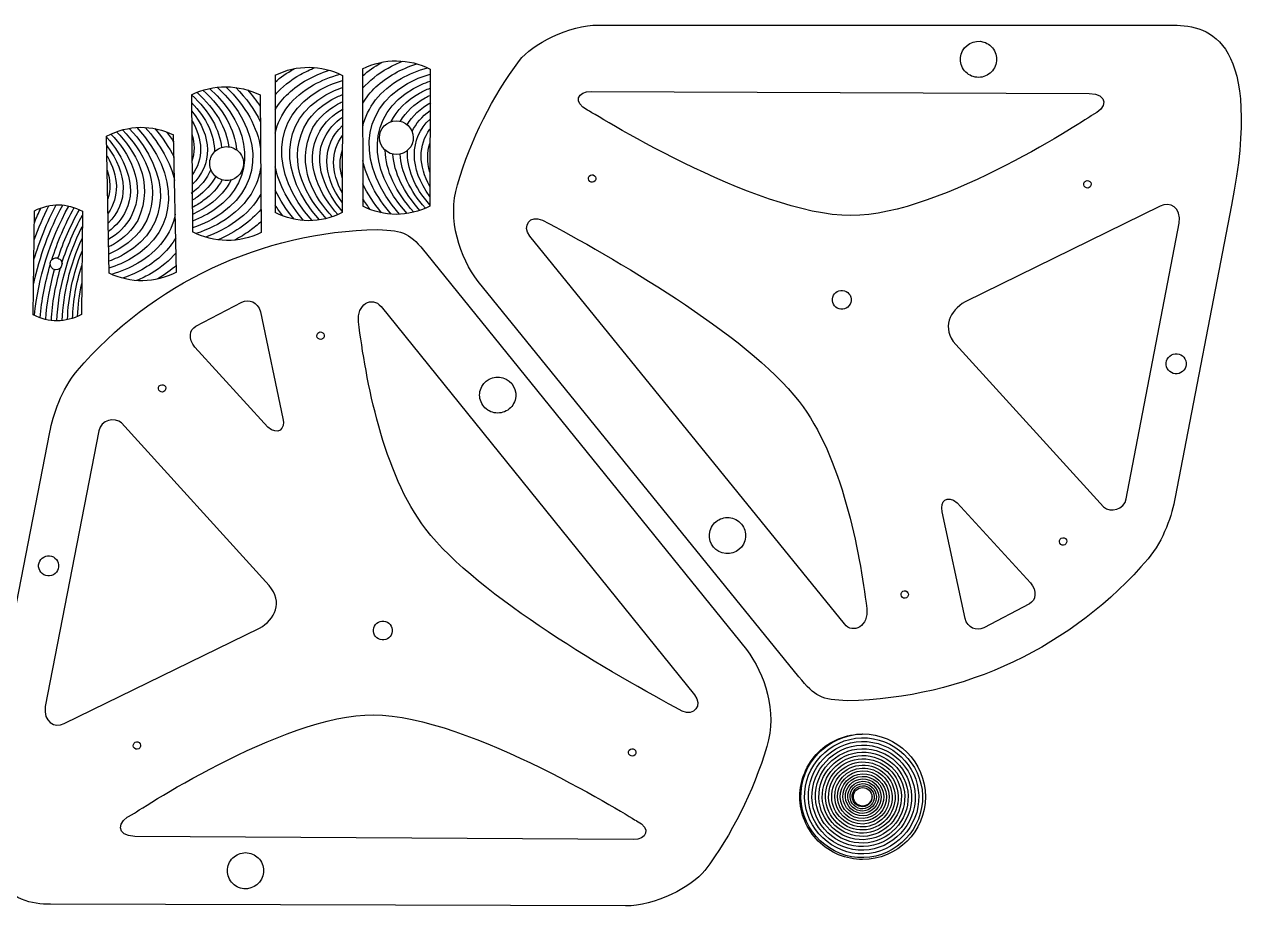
# Model space of a CAD drawing. Extents: x -19 to 488, y 50 to 261.
# Drawn here: x 194.9 to 487.9, y 52.4 to 260.9 of the extents above; entities that cross this region are included whole.
import ezdxf

# ---------------------------------------------------------------- set-up
doc = ezdxf.new("R2010")
doc.units = 0
doc.layers.get('0').update_dxf_attribs({"linetype": 'CONTINUOUS'})

msp = doc.modelspace()

# ---------------------------------------------------------------- linework, layer by layer
at = {"color": 5}
for p, q in [((330.578813, 260.827072), (466.664319, 260.773574)), ((274.784913, 250.457144), (274.839834, 217.986442)), ((290.74793, 250.427644), (290.693009, 217.988353)), ((254.075692, 248.94773), (254.130612, 216.477027)), ((270.038717, 248.918229), (269.983797, 216.478938)), ((419.271909, 248.627077), (419.271909, 248.627077)), ((234.280154, 244.341282), (234.532771, 211.883756)), ((250.529776, 244.283514), (250.800907, 211.747671)), ((328.832401, 245.11996), (446.685375, 244.674768)), ((214.800293, 202.112949), (214.22756, 234.547231)), ((230.760899, 202.39231), (230.077738, 234.855872)), ((328.840167, 223.680366), (328.840167, 223.680366)), ((446.016877, 222.308844), (446.016877, 222.308844)), ((196.878352, 192.307663), (197.159953, 216.910639)), ((463.489205, 217.998009), (417.318314, 195.363079)), ((463.489205, 217.998009), (463.489205, 217.998009)), ((480.37569, 218.209816), (467.061209, 149.133402)), ((208.504948, 216.797835), (208.239828, 192.331561)), ((317.305739, 214.709308), (317.305739, 214.709308)), ((390.311815, 215.76492), (390.311815, 215.76492)), ((455.454829, 148.776862), (467.985912, 214.002314)), ((388.757942, 119.192791), (314.350141, 210.907895)), ((289.904708, 206.741767), (365.574969, 113.097373)), ((378.023634, 106.679969), (302.135103, 200.147567)), ((235.343307, 189.605952), (246.171916, 195.279957)), ((279.141236, 194.254023), (353.33486, 102.365572)), ((387.498576, 193.706935), (387.498576, 193.706935)), ((250.591937, 193.02601), (255.936593, 167.784369)), ((265.096424, 188.197762), (265.096424, 188.197762)), ((252.385672, 165.68086), (235.092135, 184.660413)), ((415.096573, 185.249131), (450.108026, 146.868867)), ((307.981396, 177.412239), (307.981396, 177.412239)), ((466.574922, 178.442135), (466.574922, 178.442135)), ((227.597387, 175.733278), (227.597387, 175.733278)), ((187.292728, 95.451014), (200.768331, 164.496178)), ((212.375511, 164.825638), (199.692288, 99.629599)), ((252.648566, 128.259311), (217.72675, 166.721153)), ((252.385672, 165.68086), (252.385672, 165.68086)), ((415.446772, 147.828297), (432.784542, 128.889142)), ((415.446772, 147.828297), (415.446772, 147.828297)), ((417.304299, 120.487406), (411.900768, 145.71651)), ((440.258441, 137.833739), (440.258441, 137.833739)), ((201.186237, 135.186389), (201.186237, 135.186389)), ((359.878569, 135.967243), (359.878569, 135.967243)), ((402.788587, 125.281802), (402.788587, 125.281802)), ((432.544908, 123.943031), (421.729567, 118.243777)), ((204.179661, 95.623424), (250.403235, 118.150575)), ((280.226755, 119.737143), (280.226755, 119.737143)), ((277.362062, 97.685781), (277.362062, 97.685781)), ((350.370402, 98.571065), (350.370402, 98.571065)), ((204.179661, 95.623424), (204.179661, 95.623424)), ((221.641884, 91.271837), (221.641884, 91.271837)), ((338.815075, 89.626942), (338.815075, 89.626942)), ((395.274518, 78.293918), (395.274518, 78.293918)), ((407.933765, 78.293918), (407.933765, 78.293918)), ((338.772822, 68.187388), (220.921208, 68.907534)), ((248.325378, 64.891279), (248.325378, 64.891279)), ((336.98977, 52.484393), (200.904759, 52.855384))]:
    msp.add_line(p, q, dxfattribs=at)
at = {"color": 7}
for p, q in [((265.355832, 234.965416), (265.355832, 234.965416)), ((286.065045, 236.474831), (286.065045, 236.474831)), ((245.893062, 230.342094), (245.893062, 230.342094)), ((219.212338, 216.153756), (219.212338, 216.153756)), ((202.425938, 205.734219), (202.425938, 205.734219))]:
    msp.add_line(p, q, dxfattribs=at)
at = {"color": 5}
for points in [[(311.866465, 252.433235), (314.741773, 256.25676), (323.817806, 260.890759), (330.578813, 260.827072)], [(466.664319, 260.773574), (475.260368, 260.770191), (487.861139, 257.044827), (480.37569, 218.209816)], [(416.401772, 253.946318), (417.078074, 256.207753), (419.459581, 257.492756), (421.721013, 256.816455)], [(421.721013, 256.816455), (422.806993, 256.491683), (423.719476, 255.74881), (424.257733, 254.75126)], [(274.784913, 250.457144), (279.941085, 253.048427), (285.740235, 252.937804), (290.74793, 250.427644)], [(297.219544, 223.032247), (300.500547, 234.003349), (305.459252, 243.820704), (311.866465, 252.433235)], [(416.735189, 250.692272), (416.196936, 251.689824), (416.077001, 252.860341), (416.401772, 253.946318)], [(424.257733, 254.75126), (424.795986, 253.753708), (424.915922, 252.583194), (424.59115, 251.497214)], [(254.075692, 248.94773), (259.231864, 251.539012), (265.031022, 251.42839), (270.038717, 248.918229)], [(419.271909, 248.627077), (418.185932, 248.951848), (417.273446, 249.694722), (416.735189, 250.692272)], [(424.59115, 251.497214), (424.266379, 250.411237), (423.523505, 249.498751), (422.525955, 248.960494)], [(234.280154, 244.341282), (239.438894, 246.927473), (245.524565, 246.798616), (250.529776, 244.283514)], [(422.525955, 248.960494), (421.528403, 248.422241), (420.357889, 248.302306), (419.271909, 248.627077)], [(328.024621, 240.715791), (324.390142, 242.524466), (325.677383, 245.249327), (328.832401, 245.11996)], [(446.685375, 244.674768), (451.228698, 244.579233), (451.105369, 241.095054), (447.220652, 239.421802)], [(390.311815, 215.76492), (367.723651, 215.782117), (328.024621, 240.715791), (328.024621, 240.715791)], [(279.49667, 231.907948), (278.23556, 233.721728), (278.683616, 236.21447), (280.49743, 237.475566)], [(280.49743, 237.475566), (282.311207, 238.736695), (284.803906, 238.288648), (286.065045, 236.474831)], [(447.220652, 239.421802), (447.220652, 239.421802), (411.990242, 215.748413), (390.311815, 215.76492)], [(214.22756, 234.547231), (219.365122, 237.252156), (225.003749, 237.31567), (230.077735, 234.855937)], [(286.065045, 236.474831), (287.326126, 234.661026), (286.87807, 232.168309), (285.064313, 230.907205)], [(240.326398, 231.348329), (241.198042, 231.953078), (242.274183, 232.186789), (243.318123, 231.998101)], [(243.318123, 231.998101), (244.362091, 231.809387), (245.288288, 231.213715), (245.893062, 230.342094)], [(285.064313, 230.907205), (283.250471, 229.646083), (280.75778, 230.094131), (279.49667, 231.907948)], [(239.320191, 225.781691), (238.715417, 226.653309), (238.481681, 227.729461), (238.670403, 228.773413)], [(238.670403, 228.773413), (238.859125, 229.817339), (239.454783, 230.743578), (240.326398, 231.348329)], [(245.893062, 230.342094), (246.497808, 229.470476), (246.731516, 228.394295), (246.542822, 227.350372)], [(241.895102, 224.125684), (240.851134, 224.314372), (239.924937, 224.910073), (239.320191, 225.781691)], [(246.542822, 227.350372), (246.3541, 226.306421), (245.758414, 225.380179), (244.886827, 224.775458)], [(244.886827, 224.775458), (244.015184, 224.170707), (242.939042, 223.936971), (241.895102, 224.125684)], [(302.135103, 200.147567), (297.748382, 205.830393), (294.787784, 214.802755), (297.219544, 223.032247)], [(328.840167, 223.680366), (328.374945, 223.819495), (328.110596, 224.309414), (328.249725, 224.774636)], [(328.249725, 224.774636), (328.388853, 225.239858), (328.878773, 225.504207), (329.343995, 225.365078)], [(329.934434, 224.270809), (329.795307, 223.80559), (329.305386, 223.541238), (328.840167, 223.680366)], [(329.343995, 225.365078), (329.809214, 225.225951), (330.073562, 224.736028), (329.934434, 224.270809)], [(446.016877, 222.308844), (445.551655, 222.447973), (445.287306, 222.937892), (445.426434, 223.403114)], [(445.426434, 223.403114), (445.565562, 223.868333), (446.055484, 224.132682), (446.520704, 223.993554)], [(447.111147, 222.899286), (446.972018, 222.434065), (446.482099, 222.169715), (446.016877, 222.308844)], [(446.520704, 223.993554), (446.985923, 223.854426), (447.250275, 223.364506), (447.111147, 222.899286)], [(197.159953, 216.910639), (201.079399, 218.841629), (204.728561, 218.728427), (208.504948, 216.797835)], [(290.693009, 217.988353), (285.504072, 215.383337), (279.86528, 215.428933), (274.839834, 217.986377)], [(467.985912, 214.002314), (468.476792, 217.616713), (465.793667, 219.1979), (463.489205, 217.998009)], [(269.983797, 216.478938), (264.794859, 213.873922), (259.156059, 213.919518), (254.130612, 216.476962)], [(314.350141, 210.907895), (312.41125, 213.340809), (314.441301, 216.034731), (317.305739, 214.709308)], [(317.305739, 214.709308), (333.370594, 206.182687), (365.540324, 187.878285), (378.049553, 171.797642)], [(207.251053, 179.00924), (224.880925, 199.677796), (250.931337, 212.032806), (278.385491, 212.434787)], [(250.800907, 211.747671), (245.609401, 209.147784), (239.555678, 209.321277), (234.532771, 211.883756)], [(278.385491, 212.434787), (284.669703, 212.233432), (286.056232, 211.504379), (289.904708, 206.741767)], [(200.877356, 204.497797), (200.918758, 204.867111), (201.105166, 205.20486), (201.395601, 205.436731)], [(201.395601, 205.436731), (201.686008, 205.668577), (202.056622, 205.775606), (202.425938, 205.734219)], [(202.425938, 205.734219), (202.795254, 205.692802), (203.132989, 205.506406), (203.364835, 205.215997)], [(203.364835, 205.215997), (203.596708, 204.925579), (203.703755, 204.554953), (203.662325, 204.185651)], [(202.113772, 202.949219), (201.344716, 203.035432), (200.791166, 203.728745), (200.877356, 204.497797)], [(203.662325, 204.185651), (203.576163, 203.41659), (202.882799, 202.863025), (202.113772, 202.949219)], [(230.760899, 202.39231), (225.65583, 199.70175), (219.855618, 199.700149), (214.800293, 202.112949)], [(273.823913, 190.631722), (273.322121, 194.72632), (277.040902, 196.866781), (279.141236, 194.254023)], [(387.498576, 193.706935), (386.319122, 194.059661), (385.648924, 195.301742), (386.00165, 196.481196)], [(386.00165, 196.481196), (386.354377, 197.660652), (387.596455, 198.33085), (388.775911, 197.978124)], [(388.775911, 197.978124), (389.342308, 197.808738), (389.818217, 197.421291), (390.098945, 196.901016)], [(390.098945, 196.901016), (390.379673, 196.380741), (390.442224, 195.770256), (390.272839, 195.20386)], [(246.171916, 195.279957), (247.933715, 196.073538), (249.928266, 195.370662), (250.591937, 193.02601)], [(390.272839, 195.20386), (389.920112, 194.024403), (388.678032, 193.354209), (387.498576, 193.706935)], [(417.318314, 195.363079), (413.70188, 193.190642), (411.668065, 189.250156), (415.096573, 185.249131)], [(208.239828, 192.331561), (204.295491, 190.390369), (200.667919, 190.341096), (196.878352, 192.307657)], [(289.726867, 141.624331), (279.633288, 154.662258), (275.477204, 177.056429), (273.823913, 190.631722)], [(235.092135, 184.660413), (233.510983, 186.558833), (233.764339, 188.751275), (235.343307, 189.605952)], [(264.588666, 186.514224), (264.12377, 186.654438), (263.860566, 187.144978), (264.000783, 187.609885)], [(264.000783, 187.609885), (264.140991, 188.074765), (264.631528, 188.337976), (265.096424, 188.197762)], [(265.096424, 188.197762), (265.56132, 188.057549), (265.824524, 187.567008), (265.684315, 187.102128)], [(265.684315, 187.102128), (265.544098, 186.637222), (265.053562, 186.374011), (264.588666, 186.514224)], [(464.980402, 181.397269), (465.16083, 182.00059), (465.573537, 182.507528), (466.127732, 182.806559)], [(466.127732, 182.806559), (466.681927, 183.105589), (467.332215, 183.172218), (467.935536, 182.99179)], [(467.935536, 182.99179), (468.538856, 182.811362), (469.045794, 182.398655), (469.344825, 181.844459)], [(469.344825, 181.844459), (469.643856, 181.290264), (469.710485, 180.639977), (469.530056, 180.036656)], [(200.768331, 164.496178), (201.575374, 168.523617), (203.498397, 174.697455), (207.251053, 179.00924)], [(465.165633, 179.589466), (464.866602, 180.143661), (464.799973, 180.793948), (464.980402, 181.397269)], [(466.574922, 178.442135), (465.971601, 178.622563), (465.464664, 179.035271), (465.165633, 179.589466)], [(469.530056, 180.036656), (469.349628, 179.433335), (468.936921, 178.926397), (468.382726, 178.627367)], [(226.501746, 175.145401), (226.641955, 175.610281), (227.132491, 175.873491), (227.597387, 175.733278)], [(302.655477, 174.554534), (303.337052, 176.814382), (305.721545, 178.093815), (307.981396, 177.412239)], [(307.981396, 177.412239), (310.241247, 176.730663), (311.520694, 174.346179), (310.839119, 172.08633)], [(468.382726, 178.627367), (467.82853, 178.328336), (467.178243, 178.261707), (466.574922, 178.442135)], [(227.089629, 174.04974), (226.624733, 174.189954), (226.361529, 174.680494), (226.501746, 175.145401)], [(228.185278, 174.637644), (228.045062, 174.172737), (227.554525, 173.909526), (227.089629, 174.04974)], [(227.597387, 175.733278), (228.062283, 175.593064), (228.325487, 175.102524), (228.185278, 174.637644)], [(302.9813, 171.299713), (302.445373, 172.298522), (302.328169, 173.4693), (302.655477, 174.554534)], [(305.513192, 169.228598), (304.427973, 169.555902), (303.517223, 170.300906), (302.9813, 171.299713)], [(310.839119, 172.08633), (310.51181, 171.001097), (309.766813, 170.090361), (308.768009, 169.55443)], [(378.049553, 171.797642), (388.173523, 158.7833), (392.381842, 136.398886), (394.066801, 122.827487)], [(217.72675, 166.721153), (216.187683, 168.186556), (212.835842, 167.427449), (212.375511, 164.825638)], [(255.936593, 167.784369), (256.51429, 165.209632), (254.780335, 163.698946), (252.385672, 165.68086)], [(308.768009, 169.55443), (307.769203, 169.0185), (306.598409, 168.901294), (305.513192, 169.228598)], [(411.900768, 145.71651), (411.317065, 148.289892), (413.047491, 149.804619), (415.446772, 147.828297)], [(450.108026, 146.868867), (451.650508, 145.40706), (455.000569, 146.173985), (455.454829, 148.776862)], [(467.061209, 149.133402), (466.263564, 145.104091), (464.354949, 138.925782), (460.612364, 134.605254)], [(357.008428, 141.286471), (357.333204, 142.372464), (358.076074, 143.284937), (359.073625, 143.823196)], [(359.073625, 143.823196), (360.071178, 144.361455), (361.241695, 144.481392), (362.327673, 144.156621)], [(362.327673, 144.156621), (363.413653, 143.831849), (364.326138, 143.088973), (364.86439, 142.091418)], [(350.370402, 98.571065), (334.325483, 107.135143), (302.198546, 125.514548), (289.726867, 141.624331)], [(359.878569, 135.967243), (357.617134, 136.643545), (356.332127, 139.025038), (357.008428, 141.286471)], [(364.86439, 142.091418), (365.402646, 141.093862), (365.522581, 139.923361), (365.197806, 138.837367)], [(365.197806, 138.837367), (364.521505, 136.575935), (362.140004, 135.290942), (359.878569, 135.967243)], [(440.258441, 137.833739), (439.793219, 137.972867), (439.528872, 138.462792), (439.667996, 138.927998)], [(439.667996, 138.927998), (439.807128, 139.393231), (440.297049, 139.657585), (440.762271, 139.518457)], [(441.352708, 138.42417), (441.213584, 137.958965), (440.723663, 137.69461), (440.258441, 137.833739)], [(440.762271, 139.518457), (441.227493, 139.379328), (441.49184, 138.889403), (441.352708, 138.42417)], [(198.227391, 133.598767), (198.409227, 134.201666), (198.823115, 134.707639), (199.378007, 135.005376)], [(199.378007, 135.005376), (199.932898, 135.303113), (200.583339, 135.368225), (201.186237, 135.186389)], [(201.186237, 135.186389), (201.789136, 135.004554), (202.295109, 134.590665), (202.592846, 134.035774)], [(198.408404, 131.790537), (198.110668, 132.345428), (198.045556, 132.995869), (198.227391, 133.598767)], [(202.773859, 132.227543), (202.592024, 131.624645), (202.178135, 131.118671), (201.623244, 130.820934)], [(202.592846, 134.035774), (202.890583, 133.480882), (202.955695, 132.830441), (202.773859, 132.227543)], [(460.612364, 134.605254), (443.03076, 113.895624), (417.009243, 101.479871), (389.556102, 101.013839)], [(199.815013, 130.639921), (199.212115, 130.821757), (198.706141, 131.235645), (198.408404, 131.790537)], [(201.623244, 130.820934), (201.068352, 130.523198), (200.417911, 130.458086), (199.815013, 130.639921)], [(250.403235, 118.150575), (254.024727, 120.314568), (256.06773, 124.250299), (252.648566, 128.259311)], [(402.788587, 125.281802), (402.323365, 125.42093), (402.059017, 125.910855), (402.198141, 126.376061)], [(402.198141, 126.376061), (402.337273, 126.841294), (402.827194, 127.105648), (403.292416, 126.96652)], [(403.292416, 126.96652), (403.757638, 126.827391), (404.021985, 126.337466), (403.882854, 125.872233)], [(432.784542, 128.889142), (434.370119, 126.994416), (434.121878, 124.80139), (432.544908, 123.943031)], [(403.882854, 125.872233), (403.74373, 125.407028), (403.253809, 125.142673), (402.788587, 125.281802)], [(394.066801, 122.827487), (394.578144, 118.734071), (390.864366, 116.58494), (388.757942, 119.192791)], [(421.729567, 118.243777), (419.969624, 117.446089), (417.973438, 118.14431), (417.304299, 120.487406)], [(277.618942, 116.549138), (277.339428, 117.070066), (277.278301, 117.680695), (277.449007, 118.246695)], [(277.449007, 118.246695), (277.804485, 119.425325), (279.048125, 120.09262), (280.226755, 119.737143)], [(280.226755, 119.737143), (281.405383, 119.381666), (282.072681, 118.138026), (281.717204, 116.959398)], [(278.939458, 115.468946), (278.373459, 115.639653), (277.898455, 116.028209), (277.618942, 116.549138)], [(281.717204, 116.959398), (281.361727, 115.780767), (280.118089, 115.113469), (278.939458, 115.468946)], [(365.574969, 113.097373), (369.94842, 107.404328), (372.888078, 98.425083), (370.437124, 90.201287)], [(389.556102, 101.013839), (383.271437, 101.200532), (381.883211, 101.926349), (378.023634, 106.679969)], [(199.692288, 99.629599), (199.192977, 96.016355), (201.872406, 94.428913), (204.179661, 95.623424)], [(353.33486, 102.365572), (355.26807, 99.928141), (353.231739, 97.238963), (350.370402, 98.571065)], [(220.398187, 74.161734), (220.398187, 74.161734), (255.683732, 97.752865), (277.362062, 97.685781)], [(277.362062, 97.685781), (299.950124, 97.615885), (339.590875, 72.58966), (339.590875, 72.58966)], [(200.904759, 52.855384), (192.308741, 52.878821), (179.716695, 56.633573), (187.292728, 95.451014)], [(220.54624, 90.683949), (220.686453, 91.148845), (221.176988, 91.412051), (221.641884, 91.271837)], [(221.641884, 91.271837), (222.10678, 91.131624), (222.369986, 90.641089), (222.229772, 90.176193)], [(382.588659, 88.792215), (385.372981, 91.576536), (389.149332, 93.14075), (393.086957, 93.140749)], [(393.086957, 93.140749), (401.286626, 93.140736), (407.933765, 86.493587), (407.933765, 78.293918)], [(221.134128, 89.588307), (220.669235, 89.72852), (220.406027, 90.219056), (220.54624, 90.683949)], [(222.229772, 90.176193), (222.089559, 89.711299), (221.599022, 89.448095), (221.134128, 89.588307)], [(338.307318, 87.943409), (337.842425, 88.083622), (337.579221, 88.57416), (337.719433, 89.039053)], [(337.719433, 89.039053), (337.859646, 89.503946), (338.350182, 89.767154), (338.815075, 89.626942)], [(339.402963, 88.531297), (339.262749, 88.066401), (338.772214, 87.803196), (338.307318, 87.943409)], [(338.815075, 89.626942), (339.279971, 89.486728), (339.543177, 88.996193), (339.402963, 88.531297)], [(370.437124, 90.201287), (367.130534, 79.237869), (362.148939, 69.43211), (355.721649, 60.83455)], [(378.240121, 78.293918), (378.240121, 82.231543), (379.804337, 86.007894), (382.588659, 88.792215)], [(390.899368, 78.293918), (390.899368, 78.874101), (391.129846, 79.430521), (391.540099, 79.840771)], [(391.540099, 79.840771), (391.950352, 80.251021), (392.506774, 80.481495), (393.086957, 80.48149)], [(393.086957, 80.48149), (394.295115, 80.481484), (395.274518, 79.502076), (395.274518, 78.293918)], [(382.588659, 67.795621), (379.804337, 70.579942), (378.240121, 74.356293), (378.240121, 78.293918)], [(391.540099, 76.747065), (391.129846, 77.157315), (390.899368, 77.713735), (390.899368, 78.293918)], [(393.086957, 76.106346), (392.506774, 76.106341), (391.950352, 76.336815), (391.540099, 76.747065)], [(407.933765, 78.293918), (407.933765, 70.094249), (401.286626, 63.4471), (393.086957, 63.447087)], [(395.274518, 78.293918), (395.274518, 77.08576), (394.295115, 76.106352), (393.086957, 76.106346)], [(220.921208, 68.907534), (216.37812, 69.013668), (216.509577, 72.49755), (220.398187, 74.161734)], [(339.590875, 72.58966), (343.221124, 70.772511), (341.92753, 68.05066), (338.772822, 68.187388)], [(393.086957, 63.447087), (389.149332, 63.447086), (385.372981, 65.0113), (382.588659, 67.795621)], [(242.999455, 62.033559), (243.326759, 63.118776), (244.07176, 64.029526), (245.070563, 64.565454)], [(245.070563, 64.565454), (246.069368, 65.101379), (247.240158, 65.218583), (248.325378, 64.891279)], [(248.325378, 64.891279), (249.410595, 64.563975), (250.321345, 63.818974), (250.857273, 62.820171)], [(243.32528, 58.778745), (242.789355, 59.77755), (242.672151, 60.94834), (242.999455, 62.033559)], [(250.857273, 62.820171), (251.393197, 61.821366), (251.510401, 60.650573), (251.183097, 59.565356)], [(245.857175, 56.707637), (244.771955, 57.034942), (243.861208, 57.779942), (243.32528, 58.778745)], [(251.183097, 59.565356), (250.501521, 57.305505), (248.117023, 56.026062), (245.857175, 56.707637)], [(355.721649, 60.83455), (352.837429, 57.017745), (343.750609, 52.404933), (336.98977, 52.484393)]]:
    msp.add_open_spline(points, degree=3, dxfattribs=at)
at = {"color": 1}
for points in [[(279.211258, 251.934248), (279.272867, 251.968698), (279.334702, 252.002946), (279.396706, 252.036988)], [(280.812926, 250.64879), (281.905041, 251.259525), (283.057544, 251.804984), (284.26283, 252.286503)], [(254.07843, 247.308939), (255.363754, 248.450271), (256.837829, 249.494634), (258.502037, 250.424833)], [(254.083453, 244.353228), (255.667566, 246.164877), (257.672699, 247.779953), (260.103705, 249.139375)], [(258.502037, 250.424833), (258.563646, 250.459284), (258.625481, 250.493531), (258.687485, 250.527573)], [(260.103705, 249.139375), (261.19582, 249.75011), (262.348331, 250.295569), (263.553617, 250.777088)], [(261.665664, 247.885761), (263.279382, 248.788633), (265.031643, 249.541833), (266.895326, 250.150002)], [(263.187942, 246.663976), (265.08583, 247.726399), (267.185225, 248.571039), (269.437471, 249.206384)], [(274.787651, 248.818353), (276.072975, 249.959685), (277.54705, 251.004049), (279.211258, 251.934248)], [(274.792674, 245.862643), (276.376788, 247.674292), (278.38192, 249.289368), (280.812926, 250.64879)], [(274.798657, 242.311624), (276.462922, 245.077582), (278.983448, 247.497692), (282.374876, 249.395176)], [(282.374876, 249.395176), (283.988595, 250.298047), (285.740856, 251.051248), (287.604539, 251.659417)], [(283.897155, 248.173391), (285.795043, 249.235814), (287.894437, 250.080454), (290.146684, 250.715798)], [(285.379894, 246.98337), (287.021411, 247.902782), (288.821763, 248.650671), (290.745926, 249.233022)], [(242.425906, 246.225651), (247.191934, 241.63299), (249.974447, 236.509344), (250.635778, 231.562446)], [(254.089436, 240.802209), (255.753701, 243.568168), (258.274227, 245.988277), (261.665664, 247.885761)], [(254.098834, 235.260104), (255.157704, 239.842414), (258.170003, 243.854951), (263.187942, 246.663976)], [(264.670681, 245.473955), (266.312198, 246.393367), (268.11255, 247.141256), (270.036713, 247.723608)], [(283.542317, 216.070627), (273.473539, 227.381515), (273.852761, 240.526944), (285.379894, 246.98337)], [(274.808055, 236.769519), (275.866925, 241.351829), (278.879224, 245.364365), (283.897155, 248.173391)], [(286.823122, 245.825031), (288.042632, 246.508497), (289.354627, 247.092133), (290.743104, 247.578658)], [(234.280493, 244.298353), (238.578144, 240.458214), (240.99312, 236.06306), (241.379228, 231.868925)], [(235.542675, 244.913109), (240.021711, 240.936231), (242.590385, 236.391739), (243.103183, 232.03094)], [(236.978763, 245.42556), (241.871311, 241.05937), (244.592498, 236.052071), (244.970845, 231.288402)], [(238.581813, 245.840398), (248.908974, 236.49144), (249.871097, 224.42609), (239.973705, 217.344446)], [(240.383181, 246.124192), (250.965188, 236.303912), (251.852467, 223.75838), (241.51413, 216.365304)], [(244.773938, 246.059936), (247.293929, 243.494347), (249.236888, 240.785327), (250.581818, 238.040606)], [(247.533281, 245.468424), (248.668153, 244.21455), (249.675038, 242.932409), (250.551902, 241.63284)], [(262.833104, 214.561212), (252.764318, 225.872101), (253.14354, 239.017529), (264.670681, 245.473955)], [(264.604472, 214.739828), (254.819997, 225.524059), (255.097195, 238.141441), (266.113909, 244.315616)], [(266.113909, 244.315616), (267.33342, 244.999082), (268.645414, 245.582718), (270.033891, 246.069244)], [(267.517711, 243.188932), (268.315384, 243.636245), (269.154825, 244.038454), (270.031069, 244.396425)], [(285.313684, 216.249243), (275.529218, 227.033473), (275.806416, 239.650856), (286.823122, 245.825031)], [(281.570692, 238.00504), (282.887279, 240.643516), (285.100296, 242.944965), (288.226923, 244.698346)], [(283.735328, 238.075872), (285.009138, 240.235606), (286.957347, 242.125129), (289.591383, 243.603223)], [(288.226923, 244.698346), (289.024596, 245.14566), (289.864038, 245.547869), (290.740282, 245.90584)], [(289.591383, 243.603223), (289.963945, 243.812296), (290.34613, 244.010932), (290.737403, 244.199287)], [(234.294378, 242.51501), (237.902956, 238.823995), (239.756733, 234.699481), (239.72216, 230.833183)], [(234.309505, 240.567683), (239.17194, 234.617239), (239.410107, 227.793644), (234.445508, 223.098785)], [(260.861471, 236.495625), (262.178066, 239.134101), (264.391084, 241.43555), (267.517711, 243.188932)], [(263.026116, 236.566457), (264.299926, 238.726191), (266.248134, 240.615714), (268.88217, 242.093808)], [(264.642967, 235.747313), (265.844472, 237.812962), (267.695567, 239.619707), (270.207401, 241.030211)], [(268.88217, 242.093808), (269.254732, 242.302881), (269.636917, 242.501517), (270.02819, 242.689872)], [(285.35218, 237.256728), (286.553684, 239.322377), (288.40478, 241.129121), (290.916614, 242.539626)], [(286.502715, 235.659364), (287.385986, 237.525798), (288.792694, 239.199272), (290.73125, 240.577092)], [(234.327229, 238.29272), (237.091652, 233.845525), (237.209423, 229.09899), (234.427841, 225.366361)], [(265.793502, 234.149949), (266.676773, 236.016384), (268.083482, 237.689857), (270.022038, 239.067677)], [(290.696932, 220.294802), (285.84096, 226.86333), (285.767893, 233.982315), (290.727836, 238.54928)], [(215.250206, 235.047944), (219.109205, 230.961329), (224.108939, 223.337426), (219.940197, 215.385798)], [(216.555368, 235.581344), (220.586788, 231.345662), (225.880123, 224.062732), (221.572596, 214.59809)], [(217.988044, 236.037141), (222.434909, 231.364187), (227.586159, 223.686645), (223.735465, 214.71079)], [(219.572228, 236.390094), (229.563526, 225.797196), (229.530506, 213.176814), (218.635315, 206.790638)], [(221.339808, 236.602949), (231.625555, 225.488992), (231.500745, 212.338687), (220.100683, 205.66044)], [(223.335252, 236.618347), (226.990594, 232.541765), (229.326725, 228.221586), (230.305562, 224.031258)], [(225.623783, 236.341933), (227.512502, 234.129722), (229.036016, 231.856109), (230.1889, 229.574035)], [(228.307654, 235.603778), (228.957076, 234.782965), (229.55935, 233.955428), (230.114227, 233.123496)], [(234.352629, 235.028358), (235.066228, 232.82896), (235.093942, 230.634443), (234.402554, 228.617719)], [(266.195189, 215.062064), (261.839569, 219.820184), (256.837829, 227.595956), (260.861471, 236.495625)], [(267.636413, 215.490057), (263.687701, 219.802946), (258.536271, 227.186932), (263.026116, 236.566457)], [(268.951654, 215.998105), (265.172444, 220.158619), (260.321157, 227.877831), (264.642967, 235.747313)], [(269.98772, 218.785388), (265.131748, 225.353915), (265.05868, 232.4729), (270.018623, 237.039865)], [(269.991699, 221.146431), (267.242459, 225.995691), (267.213673, 230.95814), (270.014559, 234.672986)], [(290.700912, 222.655845), (287.951672, 227.505106), (287.922885, 232.467555), (290.723772, 236.182401)], [(214.232625, 234.260563), (218.021939, 230.107991), (221.734586, 222.825238), (218.758973, 216.960601)], [(214.268262, 232.241136), (219.250415, 225.767794), (219.46121, 218.651555), (214.590557, 213.989478)], [(269.984276, 216.765647), (266.276018, 220.99076), (262.704975, 228.343983), (265.793502, 234.149949)], [(290.706641, 226.042464), (290.001762, 228.407814), (290.00069, 230.71855), (290.718212, 232.792441)], [(214.309966, 229.880458), (217.152516, 225.085299), (217.277312, 220.124335), (214.548824, 216.355993)], [(269.997428, 224.533049), (269.29255, 226.898399), (269.291477, 229.209136), (270.008999, 231.283026)], [(281.546958, 216.093843), (277.971174, 220.240384), (275.719069, 224.604954), (274.821489, 228.813438)], [(286.904402, 216.571479), (282.548782, 221.329598), (280.265923, 226.471809), (280.12086, 231.202782)], [(288.345626, 216.999471), (284.396914, 221.31236), (282.249005, 225.959025), (281.955785, 230.277381)], [(289.660866, 217.507519), (285.881657, 221.668034), (283.873476, 226.15193), (283.690286, 230.295056)], [(290.693489, 218.275062), (286.98523, 222.500174), (285.198086, 227.053333), (285.394513, 231.162974)], [(214.369763, 226.494364), (215.120274, 224.143094), (215.166056, 221.832809), (214.488793, 219.745426)], [(238.875691, 226.619527), (238.009297, 224.517078), (236.472174, 222.5939), (234.237228, 220.990802)], [(250.671226, 227.309137), (250.118888, 222.78394), (247.633075, 218.600927), (243.097284, 215.358993)], [(260.837736, 214.584428), (257.261953, 218.73097), (255.009848, 223.095539), (254.112268, 227.304023)], [(240.022078, 225.008947), (239.056737, 223.200015), (237.590903, 221.541161), (235.607756, 220.119627)], [(241.587198, 224.193948), (240.56355, 222.357996), (239.046718, 220.672983), (237.020616, 219.221571)], [(243.646432, 224.199398), (242.570658, 222.007112), (240.854859, 219.999671), (238.475895, 218.296525)], [(279.264203, 216.414484), (277.418639, 218.662824), (275.9394, 220.965487), (274.830887, 223.269442)], [(235.607756, 220.119627), (235.242673, 219.857951), (234.864664, 219.607433), (234.47452, 219.368055)], [(250.724989, 220.857362), (249.383135, 218.444291), (247.389658, 216.23039), (244.723195, 214.325495)], [(258.554982, 214.905069), (256.709418, 217.153409), (255.230178, 219.456072), (254.121666, 221.760027)], [(196.962595, 199.666514), (198.369106, 206.012552), (200.689086, 212.376107), (203.820652, 218.248251)], [(197.028071, 205.388045), (198.37238, 209.802748), (200.128818, 214.15744), (202.265748, 218.294039)], [(197.080846, 209.998427), (198.090384, 212.749408), (199.252688, 215.458705), (200.560449, 218.090167)], [(197.127554, 214.080763), (197.619129, 215.252507), (198.137402, 216.414092), (198.68195, 217.562849)], [(197.153378, 192.168347), (198.024202, 200.818094), (200.821646, 209.930115), (205.246777, 218.012277)], [(201.246305, 205.298685), (202.589598, 209.547873), (204.374428, 213.722519), (206.562666, 217.6326)], [(202.713212, 205.670936), (204.011632, 209.630488), (205.713319, 213.512266), (207.783898, 217.144965)], [(218.758973, 216.960601), (217.911979, 215.077428), (216.537913, 213.37705), (214.626376, 211.96198)], [(237.020616, 219.221571), (236.230959, 218.655893), (235.384292, 218.139624), (234.487728, 217.672261)], [(238.475895, 218.296525), (237.269028, 217.432516), (235.936319, 216.677445), (234.500513, 216.02999)], [(239.973705, 217.344446), (238.352, 216.184109), (236.515269, 215.209928), (234.513044, 214.418927)], [(250.754763, 217.285368), (249.562882, 215.840822), (248.110341, 214.491755), (246.391975, 213.26476)], [(255.885894, 215.695015), (255.252474, 216.528236), (254.666327, 217.367272), (254.127649, 218.209784)], [(276.595115, 217.20443), (275.961695, 218.037651), (275.375548, 218.876687), (274.83687, 219.719199)], [(203.658515, 204.528873), (204.871873, 208.418951), (206.495808, 212.243273), (208.494421, 215.82283)], [(219.940197, 215.385798), (218.778884, 213.297289), (216.963094, 211.455066), (214.47902, 209.996226)], [(221.572596, 214.59809), (220.340812, 212.414114), (218.429527, 210.48725), (215.824582, 208.958469)], [(223.735465, 214.71079), (222.470167, 212.047335), (220.302091, 209.703499), (217.209974, 207.88995)], [(230.472931, 216.076926), (229.502919, 211.474988), (226.568818, 207.404918), (221.606169, 204.49933)], [(241.51413, 216.365304), (239.476712, 214.908295), (237.117786, 213.729794), (234.525433, 212.824355)], [(243.097284, 215.358993), (240.848114, 213.751404), (238.227229, 212.465885), (235.341394, 211.495813)], [(244.723195, 214.325495), (242.638588, 212.836284), (240.250678, 211.60991), (237.636171, 210.641654)], [(250.779091, 214.366575), (249.967815, 213.602283), (249.076331, 212.870874), (248.103737, 212.176706)], [(202.445552, 190.854066), (202.757351, 198.170502), (204.86033, 206.086288), (208.465578, 213.161768)], [(246.391975, 213.26476), (244.632009, 212.008027), (242.666416, 210.929537), (240.536908, 210.026742)], [(248.103737, 212.176706), (246.963672, 211.362997), (245.741396, 210.620513), (244.447294, 209.948626)], [(203.72083, 190.928612), (203.931057, 197.260677), (205.573026, 204.092684), (208.435324, 210.372022)], [(215.824582, 208.958469), (215.456135, 208.742228), (215.077864, 208.536234), (214.690311, 208.340343)], [(230.589557, 210.536041), (228.97912, 207.7384), (226.505891, 205.269974), (223.151802, 203.307229)], [(204.967095, 191.14329), (205.105976, 196.399888), (206.296728, 202.034711), (208.402784, 207.368116)], [(217.209974, 207.88995), (216.421106, 207.427287), (215.589604, 207.008912), (214.720449, 206.634053)], [(218.635315, 206.790638), (217.429255, 206.083706), (216.128798, 205.474794), (214.749995, 204.961494)], [(220.100683, 205.66044), (218.477262, 204.709439), (216.691718, 203.926856), (214.779183, 203.307384)], [(230.664244, 206.985801), (229.115482, 205.143841), (227.141972, 203.490273), (224.737724, 202.084069)], [(198.493482, 191.588081), (198.838216, 195.700843), (199.647658, 199.938308), (200.885823, 204.120788)], [(199.826248, 191.176313), (200.090097, 195.041363), (200.792182, 199.035138), (201.898944, 202.99029)], [(201.14558, 190.933337), (201.367096, 195.004158), (202.107845, 199.23908), (203.323687, 203.41808)], [(206.1813, 191.482183), (206.272062, 195.51999), (207.023592, 199.799396), (208.365982, 203.972652)], [(221.606169, 204.49933), (219.729194, 203.400385), (217.646532, 202.515285), (215.407003, 201.836481)], [(223.151802, 203.307229), (221.555855, 202.373302), (219.818495, 201.586339), (217.966928, 200.942226)], [(230.726454, 204.030742), (229.463453, 202.864755), (228.009862, 201.792065), (226.363965, 200.829843)], [(207.361638, 191.928526), (207.415655, 194.43892), (207.741226, 197.049005), (208.319302, 199.66442)], [(224.737724, 202.084069), (223.657628, 201.452318), (222.515887, 200.884662), (221.320146, 200.379913)], [(226.363965, 200.829843), (226.303033, 200.794206), (226.241872, 200.758768), (226.180537, 200.723532)], [(378.472502, 78.000291), (378.232106, 86.030521), (384.777036, 92.895785), (392.788761, 93.134847)], [(379.366328, 78.018249), (379.137418, 85.560093), (385.283089, 92.0086), (392.806823, 92.236159)], [(380.240399, 78.035809), (380.022806, 85.099989), (385.777994, 91.140868), (392.82449, 91.357104)], [(392.788761, 93.134847), (392.888131, 93.137811), (392.98753, 93.139786), (393.086957, 93.140746)], [(392.806823, 92.236159), (400.469777, 92.467928), (407.021623, 86.223259), (407.252029, 78.578517)], [(392.82449, 91.357104), (400.007074, 91.577514), (406.148992, 85.725538), (406.368024, 78.560756)], [(381.094347, 78.052968), (380.887873, 84.650415), (386.261582, 90.292988), (392.841734, 90.498082)], [(381.927749, 78.069712), (381.732197, 84.211599), (386.73357, 89.465374), (392.858583, 89.659515)], [(382.740098, 78.086033), (382.555327, 83.783775), (387.193705, 88.658481), (392.875008, 88.841855)], [(383.530941, 78.101922), (383.356725, 83.367204), (387.641705, 87.872791), (392.89101, 88.04559)], [(392.841734, 90.498082), (399.554841, 90.707321), (405.296088, 85.239105), (405.503973, 78.543397)], [(392.858583, 89.659515), (399.113304, 89.857768), (404.463391, 84.764201), (404.660241, 78.526444)], [(392.875008, 88.841855), (398.682718, 89.02931), (403.651268, 84.301075), (403.837309, 78.509911)], [(392.89101, 88.04559), (398.263308, 88.222437), (402.860228, 83.850004), (403.035657, 78.493805)], [(384.299714, 78.117368), (384.135856, 82.962161), (388.077315, 87.108824), (392.906589, 87.27124)], [(385.045881, 78.13236), (384.892183, 82.568944), (388.50014, 86.367144), (392.921688, 86.519369)], [(385.768765, 78.146883), (385.625058, 82.187876), (388.909899, 85.648361), (392.936335, 85.790593)], [(386.467745, 78.160926), (386.333774, 81.819314), (389.306167, 84.95314), (392.950502, 85.085576)], [(392.906589, 87.27124), (397.855355, 87.437675), (402.090777, 83.411276), (402.255764, 78.478136)], [(392.921688, 86.519369), (397.459144, 86.675588), (401.343481, 82.985213), (401.498223, 78.462916)], [(392.936335, 85.790593), (397.075011, 85.936792), (400.618904, 82.572153), (400.763627, 78.448155)], [(392.950502, 85.085576), (396.703296, 85.221957), (399.917722, 82.17247), (400.052596, 78.433869)], [(387.14203, 78.174476), (387.017627, 81.463643), (389.68855, 84.282214), (392.964162, 84.405056)], [(387.790775, 78.187509), (387.675741, 81.121294), (390.056568, 83.636388), (392.977314, 83.749835)], [(388.413103, 78.200011), (388.307213, 80.792742), (390.409712, 83.01656), (392.989957, 83.120816)], [(389.007943, 78.211964), (388.910999, 80.478521), (390.747391, 82.423735), (393.002064, 82.519005)], [(392.964162, 84.405056), (396.344366, 84.531819), (399.240643, 81.786576), (399.365865, 78.420071)], [(392.977314, 83.749835), (395.998644, 83.867189), (398.588484, 81.414923), (398.704252, 78.406779)], [(392.989957, 83.120816), (395.666581, 83.228966), (397.962064, 81.058011), (398.068602, 78.394008)], [(393.002064, 82.519005), (395.348742, 82.618161), (397.36237, 80.716401), (397.459877, 78.381777)], [(389.574109, 78.22334), (389.485914, 80.179239), (391.068983, 81.859056), (393.013579, 81.945538)], [(390.110303, 78.234112), (390.030603, 79.895588), (391.373699, 81.323828), (393.024501, 81.401715)], [(390.614916, 78.24425), (390.543542, 79.628369), (391.66069, 80.819561), (393.034802, 80.889053)], [(393.013579, 81.945538), (395.045664, 82.035908), (396.790559, 80.390728), (396.879205, 78.37011)], [(393.024501, 81.401715), (394.758023, 81.483509), (396.247818, 80.081714), (396.327828, 78.359032)], [(393.034802, 80.889053), (394.48661, 80.962476), (395.735669, 79.790201), (395.80724, 78.348573)], [(393.376037, 63.904762), (385.468904, 63.667249), (378.708666, 70.111551), (378.472502, 78.000291)], [(393.358201, 64.793683), (385.936772, 64.567617), (379.591034, 70.614835), (379.366328, 78.018249)], [(393.340731, 65.662772), (386.394254, 65.447972), (380.453844, 71.10694), (380.240399, 78.035809)], [(393.323685, 66.511623), (386.841182, 66.307901), (381.2967, 71.587641), (381.094347, 78.052968)], [(393.307034, 67.339793), (387.277271, 67.146964), (382.11918, 72.056688), (381.927749, 78.069712)], [(393.290806, 68.146818), (387.702298, 67.964692), (382.920804, 72.513821), (382.740098, 78.086033)], [(393.27503, 68.932195), (388.116008, 68.760578), (383.701121, 72.958758), (383.530941, 78.101922)], [(393.259705, 69.695377), (388.518118, 69.534076), (384.459565, 73.391196), (384.299714, 78.117368)], [(393.244832, 70.435782), (388.908346, 70.284598), (385.195572, 73.810801), (385.045881, 78.13236)], [(393.23041, 71.152765), (389.286327, 71.011501), (385.90855, 74.217221), (385.768765, 78.146883)], [(393.216497, 71.845631), (389.651692, 71.714085), (386.597765, 74.610063), (386.467745, 78.160926)], [(393.203091, 72.513606), (390.004074, 72.391573), (387.262483, 74.988895), (387.14203, 78.174476)], [(393.190166, 73.155845), (390.343023, 73.04312), (387.901914, 75.353244), (387.790775, 78.187509)], [(393.177804, 73.771394), (390.66803, 73.667768), (388.51507, 75.702582), (388.413103, 78.200011)], [(393.166007, 74.359187), (390.978588, 74.264448), (389.100991, 76.036307), (389.007943, 78.211964)], [(393.154775, 74.918004), (391.274018, 74.831949), (389.658437, 76.353748), (389.574109, 78.22334)], [(393.144163, 75.446451), (391.553644, 75.368868), (390.186079, 76.654125), (390.110303, 78.234112)], [(393.134173, 75.942888), (391.816618, 75.873575), (390.682339, 76.936528), (390.614916, 78.24425)], [(395.319081, 78.338766), (395.386362, 77.086619), (394.376656, 76.008251), (393.134173, 75.942888)], [(395.80724, 78.348573), (395.882735, 76.827968), (394.654419, 75.520117), (393.144163, 75.446451)], [(396.327828, 78.359032), (396.41176, 76.552424), (394.950386, 75.000165), (393.154775, 74.918004)], [(396.879205, 78.37011), (396.971746, 76.260863), (395.263652, 74.450034), (393.166007, 74.359187)], [(397.459877, 78.381777), (397.561252, 75.954033), (395.593372, 73.871132), (393.177804, 73.771394)], [(398.068602, 78.394008), (398.179008, 75.632577), (395.938841, 73.264673), (393.190166, 73.155845)], [(398.704252, 78.406779), (398.823942, 75.297062), (396.299492, 72.631727), (393.203091, 72.513606)], [(399.365865, 78.420071), (399.49501, 74.947996), (396.674763, 71.973244), (393.216497, 71.845631)], [(400.052596, 78.433869), (400.191393, 74.585829), (397.064145, 71.290074), (393.23041, 71.152765)], [(400.763627, 78.448155), (400.912302, 74.210967), (397.467215, 70.582986), (393.244832, 70.435782)], [(401.498223, 78.462916), (401.656973, 73.823783), (397.883549, 69.852674), (393.259705, 69.695377)], [(402.255764, 78.478136), (402.424787, 73.424614), (398.312809, 69.099778), (393.27503, 68.932195)], [(403.035657, 78.493805), (403.215122, 73.013769), (398.754656, 68.324881), (393.290806, 68.146818)], [(403.837309, 78.509911), (404.027442, 72.591539), (399.208752, 67.528529), (393.307034, 67.339793)], [(404.660241, 78.526444), (404.861212, 72.15819), (399.67487, 66.711216), (393.323685, 66.511623)], [(405.503973, 78.543397), (405.715978, 71.713963), (400.152672, 65.873414), (393.340731, 65.662772)], [(406.368024, 78.560756), (406.591262, 71.2591), (400.641933, 65.015557), (393.358201, 64.793683)], [(407.252029, 78.578517), (407.486668, 70.793806), (401.142454, 64.138049), (393.376037, 63.904762)]]:
    msp.add_open_spline(points, degree=3, dxfattribs=at)

doc.saveas('drawing.dxf')
